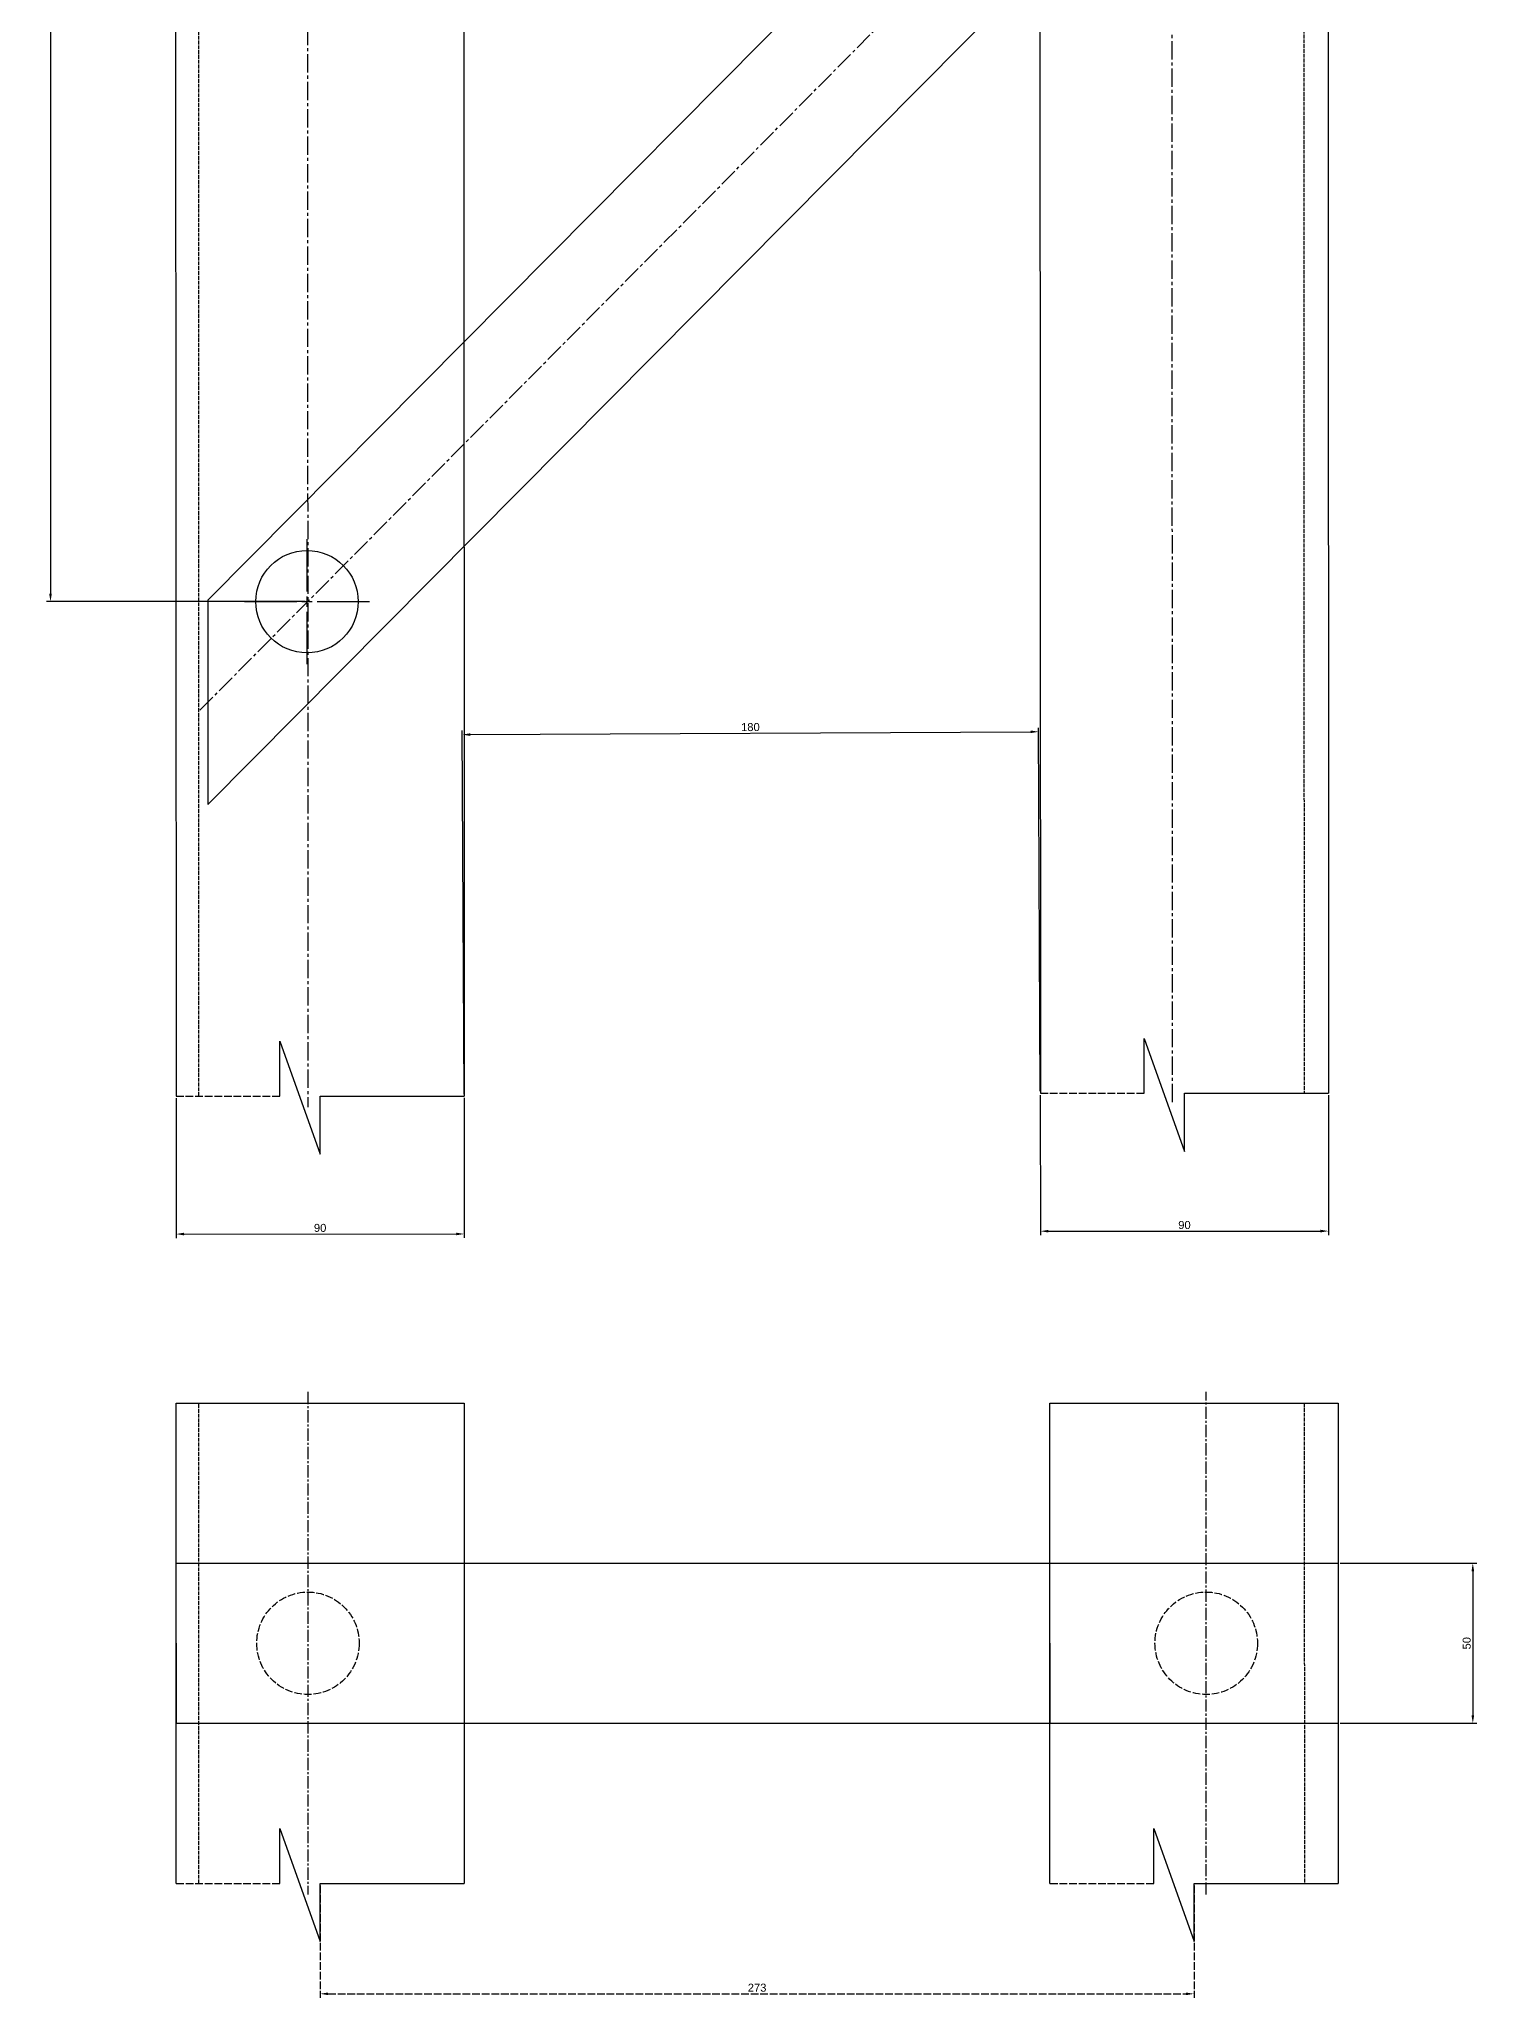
# Model space of a CAD drawing. Header units: millimetres. Extents: x 4013 to 7210, y 1655 to 5494.
# Drawn here: x 5442 to 5891, y 3231 to 3842 of the extents above; entities that cross this region are included whole.
import ezdxf

# ---------------------------------------------------------------- set-up
doc = ezdxf.new("R2010")
doc.units = ezdxf.units.MM
doc.linetypes.add('ACAD_ISO02W100', pattern=[15, 12, -3])
doc.linetypes.add('CENTER2', pattern=[28.575, 19.05, -3.175, 3.175, -3.175])
doc.styles.get("Standard").update_dxf_attribs({"font": 'arial.ttf'})
doc.dimstyles.new('ISO-25', dxfattribs={"dimtxt": 2.5, "dimasz": 2.5, "dimexe": 1.25, "dimexo": 0.625, "dimtad": 1, "dimtxsty": 'Standard', "dimcen": 2.5, "dimadec": 0, "dimazin": 0, "dimtfac": 1, "dimtmove": 0, "dimatfit": 3, "dimfxl": 1, "dimarcsym": 0})

# ---------------------------------------------------------------- blocks, each defined once
blk = doc.blocks.new('*U98')
at = {"color": 0, "linetype": 'CENTER2', "ltscale": 0.3, "transparency": 16777216}
blk.add_line((-0.24, 627.38), (0.24, -627.38), dxfattribs=at)
blk = doc.blocks.new('*D149')
at = {"color": 0, "lineweight": -2, "ltscale": 0.2, "transparency": 16777216}
for p, q in [((5484.94, 3511.57), (5484.96, 3467.83)), ((5574.94, 3511.61), (5574.96, 3467.87)), ((5487.46, 3469.08), (5572.46, 3469.12))]:
    blk.add_line(p, q, dxfattribs=at)
at = {"color": 0, "ltscale": 0.2, "transparency": 16777216}
for points in [[(5487.46, 3469.5), (5487.46, 3468.67), (5484.96, 3469.08)], [(5572.46, 3469.53), (5572.46, 3468.7), (5574.96, 3469.12)]]:
    blk.add_solid(points, dxfattribs=at)
at = {"layer": 'DEFPOINTS', "color": 0, "ltscale": 0.2, "transparency": 16777216}
for p in [(5484.94, 3512.2), (5574.94, 3512.23), (5574.96, 3469.12)]:
    blk.add_point(p, dxfattribs=at)
at = {"color": 0, "ltscale": 0.2, "transparency": 16777216, "insert": (5529.96, 3471), "char_height": 2.5, "attachment_point": 5, "rotation": 0.0221}
blk.add_mtext('90', dxfattribs=at)
blk = doc.blocks.new('*U99')
at = {"color": 0, "linetype": 'CENTER2', "ltscale": 0.3, "transparency": 16777216}
blk.add_line((-0.29, 751.07), (0.24, -626.93), dxfattribs=at)
blk = doc.blocks.new('*D150')
at = {"color": 0, "lineweight": -2, "ltscale": 0.2, "transparency": 16777216}
for p, q in [((5754.94, 3512.47), (5754.96, 3468.73)), ((5844.94, 3512.51), (5844.96, 3468.77)), ((5757.46, 3469.98), (5842.46, 3470.02))]:
    blk.add_line(p, q, dxfattribs=at)
at = {"color": 0, "ltscale": 0.2, "transparency": 16777216}
for points in [[(5757.46, 3470.4), (5757.46, 3469.57), (5754.96, 3469.98)], [(5842.46, 3470.43), (5842.46, 3469.6), (5844.96, 3470.02)]]:
    blk.add_solid(points, dxfattribs=at)
at = {"layer": 'DEFPOINTS', "color": 0, "ltscale": 0.2, "transparency": 16777216}
for p in [(5754.94, 3513.1), (5844.94, 3513.13), (5844.96, 3470.02)]:
    blk.add_point(p, dxfattribs=at)
at = {"color": 0, "ltscale": 0.2, "transparency": 16777216, "insert": (5799.96, 3471.9), "char_height": 2.5, "attachment_point": 5, "rotation": 0.0221}
blk.add_mtext('90', dxfattribs=at)
blk = doc.blocks.new('*D130')
at = {"color": 0, "linetype": 'ACAD_ISO02W100', "lineweight": -2, "ltscale": 0.2, "transparency": 16777216}
for p, q in [((5529.96, 3265.64), (5529.96, 3230.5)), ((5802.96, 3265.64), (5802.96, 3230.5)), ((5532.46, 3231.75), (5800.46, 3231.75))]:
    blk.add_line(p, q, dxfattribs=at)
at = {"color": 0, "linetype": 'ACAD_ISO02W100', "ltscale": 0.2, "transparency": 16777216}
for points in [[(5532.46, 3232.17), (5532.46, 3231.34), (5529.96, 3231.75)], [(5800.46, 3232.17), (5800.46, 3231.34), (5802.96, 3231.75)]]:
    blk.add_solid(points, dxfattribs=at)
at = {"layer": 'DEFPOINTS', "color": 0, "linetype": 'ACAD_ISO02W100', "ltscale": 0.2, "transparency": 16777216}
for p in [(5529.96, 3266.26), (5802.96, 3266.26), (5802.96, 3231.75)]:
    blk.add_point(p, dxfattribs=at)
at = {"color": 0, "linetype": 'ACAD_ISO02W100', "ltscale": 0.2, "transparency": 16777216, "insert": (5666.46, 3233.65), "char_height": 2.5, "attachment_point": 5}
blk.add_mtext('273', dxfattribs=at)
blk = doc.blocks.new('*U102')
at = {"color": 0, "linetype": 'CENTER2', "ltscale": 0.2, "transparency": 16777216}
blk.add_line((0, 78.5), (0, -78.5), dxfattribs=at)
blk = doc.blocks.new('*U103')
at = {"color": 0, "linetype": 'CENTER2', "ltscale": 0.2, "transparency": 16777216}
blk.add_line((0, -78.5), (0, 78.5), dxfattribs=at)
blk = doc.blocks.new('*D151')
at = {"color": 0, "lineweight": -2, "ltscale": 0.2, "transparency": 16777216}
for p, q in [((5848.58, 3366.26), (5891.29, 3366.26)), ((5890.04, 3363.76), (5890.04, 3318.76)), ((5848.58, 3316.26), (5891.29, 3316.26))]:
    blk.add_line(p, q, dxfattribs=at)
at = {"color": 0, "ltscale": 0.2, "transparency": 16777216}
for points in [[(5889.63, 3363.76), (5890.46, 3363.76), (5890.04, 3366.26)], [(5889.63, 3318.76), (5890.46, 3318.76), (5890.04, 3316.26)]]:
    blk.add_solid(points, dxfattribs=at)
at = {"layer": 'DEFPOINTS', "color": 0, "ltscale": 0.2, "transparency": 16777216}
for p in [(5847.96, 3366.26), (5847.96, 3316.26), (5890.04, 3316.26)]:
    blk.add_point(p, dxfattribs=at)
at = {"color": 0, "ltscale": 0.2, "transparency": 16777216, "insert": (5888.14, 3341.26), "char_height": 2.5, "attachment_point": 5, "rotation": 90}
blk.add_mtext('50', dxfattribs=at)
blk = doc.blocks.new('*U108')
at = {"color": 0, "linetype": 'CENTER2', "transparency": 16777216}
for p, q in [((0, 3.2), (0, 19.5)), ((-19.5, 0), (-3.2, 0)), ((3.2, 0), (19.5, 0)), ((0, -19.5), (0, -3.2))]:
    blk.add_line(p, q, dxfattribs=at)
at = {"color": 0, "linetype": 'Continuous', "transparency": 16777216}
for p, q in [((-1.6, 0), (1.6, 0)), ((0, -1.6), (0, 1.6))]:
    blk.add_line(p, q, dxfattribs=at)
blk = doc.blocks.new('*U101')
at = {"color": 0, "linetype": 'CENTER2', "ltscale": 0.3, "transparency": 16777216}
blk.add_line((-161.19, -162.48), (161.19, 162.48), dxfattribs=at)
blk = doc.blocks.new('*D152')
at = {"color": 0, "lineweight": -2, "ltscale": 0.2, "transparency": 16777216}
for p, q in [((5525.25, 4212.64), (5444.49, 4212.64)), ((5445.74, 4210.14), (5445.74, 3669.14)), ((5525.25, 3666.64), (5444.49, 3666.64))]:
    blk.add_line(p, q, dxfattribs=at)
at = {"color": 0, "ltscale": 0.2, "transparency": 16777216}
for points in [[(5445.32, 4210.14), (5446.15, 4210.14), (5445.74, 4212.64)], [(5445.32, 3669.14), (5446.15, 3669.14), (5445.74, 3666.64)]]:
    blk.add_solid(points, dxfattribs=at)
at = {"layer": 'DEFPOINTS', "color": 0, "ltscale": 0.2, "transparency": 16777216}
for p in [(5525.87, 4212.64), (5445.74, 3666.64), (5525.87, 3666.64)]:
    blk.add_point(p, dxfattribs=at)
at = {"color": 0, "ltscale": 0.2, "transparency": 16777216, "insert": (5443.84, 3939.64), "char_height": 2.5, "attachment_point": 5, "rotation": 90}
blk.add_mtext('546', dxfattribs=at)
blk = doc.blocks.new('*D153')
at = {"color": 0, "lineweight": -2, "ltscale": 0.2, "transparency": 16777216}
for p, q in [((5574.94, 3512.82), (5574.37, 3626.34)), ((5576.88, 3625.1), (5751.88, 3625.98)), ((5754.94, 3513.72), (5754.37, 3627.24))]:
    blk.add_line(p, q, dxfattribs=at)
at = {"color": 0, "ltscale": 0.2, "transparency": 16777216}
for points in [[(5576.88, 3625.52), (5576.88, 3624.69), (5574.38, 3625.09)], [(5751.88, 3626.4), (5751.88, 3625.56), (5754.38, 3625.99)]]:
    blk.add_solid(points, dxfattribs=at)
at = {"layer": 'DEFPOINTS', "color": 0, "ltscale": 0.2, "transparency": 16777216}
for p in [(5754.38, 3625.99), (5574.94, 3512.2), (5754.94, 3513.1)]:
    blk.add_point(p, dxfattribs=at)
at = {"color": 0, "ltscale": 0.2, "transparency": 16777216, "insert": (5664.37, 3627.44), "char_height": 2.5, "attachment_point": 5, "rotation": 0.28655}
blk.add_mtext('180', dxfattribs=at)

msp = doc.modelspace()

# ---------------------------------------------------------------- linework, layer by layer
at = {"linetype": 'ACAD_ISO02W100', "ltscale": 0.1}
for p, q in [((5492.117, 3512.197), (5492.117, 4905.79)), ((5836.805, 4905.787), (5837.342, 3513.098)), ((5492.117, 3266.261), (5492.117, 3416.261)), ((5837.379, 3416.261), (5837.437, 3266.261))]:
    msp.add_line(p, q, dxfattribs=at)
at = {"ltscale": 0.2}
for p, q in [((5574.405, 4905.79), (5574.942, 3512.197)), ((5844.405, 4905.79), (5844.942, 3513.098)), ((5484.517, 4614.109), (5484.942, 3512.197)), ((5754.517, 4614.109), (5754.942, 3513.098)), ((5494.883, 3667.138), (5796.519, 3971.178)), ((5494.907, 3603.269), (5828.176, 3939.194)), ((5494.883, 3667.138), (5494.883, 3603.269)), ((5525.872, 3666.428), (5526.083, 3666.64)), ((5526.083, 3666.638), (5525.872, 3666.428)), ((5517.39, 3512.197), (5517.39, 3529.3)), ((5517.39, 3529.3), (5529.942, 3494.005)), ((5787.39, 3513.098), (5787.39, 3530.201)), ((5787.39, 3530.201), (5799.942, 3494.905)), ((5529.942, 3508.697), (5529.942, 3512.197)), ((5529.942, 3512.197), (5529.942, 3512.197)), ((5529.942, 3512.197), (5574.942, 3512.197)), ((5799.942, 3509.598), (5799.942, 3513.098)), ((5799.942, 3513.098), (5799.942, 3513.098)), ((5799.942, 3513.098), (5844.942, 3513.098)), ((5529.942, 3494.005), (5529.942, 3508.697)), ((5799.942, 3494.905), (5799.942, 3509.598)), ((5484.959, 3416.261), (5574.959, 3416.261)), ((5484.959, 3266.261), (5484.959, 3416.261)), ((5574.959, 3416.261), (5574.959, 3266.261)), ((5757.959, 3416.261), (5847.959, 3416.261)), ((5757.959, 3266.261), (5757.959, 3416.261)), ((5847.959, 3416.261), (5847.959, 3266.261)), ((5484.959, 3341.261), (5484.959, 3366.261)), ((5484.959, 3366.261), (5847.959, 3366.261)), ((5757.959, 3341.261), (5757.959, 3366.261)), ((5484.959, 3341.261), (5484.959, 3316.261)), ((5757.959, 3341.261), (5757.959, 3316.261)), ((5484.959, 3316.261), (5847.959, 3316.261)), ((5517.407, 3266.261), (5517.407, 3283.365)), ((5517.407, 3283.365), (5529.959, 3248.069)), ((5790.407, 3266.261), (5790.407, 3283.365)), ((5790.407, 3283.365), (5802.959, 3248.069)), ((5529.959, 3262.761), (5529.959, 3266.261)), ((5529.959, 3266.261), (5529.959, 3266.261)), ((5529.959, 3266.261), (5574.959, 3266.261)), ((5529.959, 3248.069), (5529.959, 3262.761)), ((5802.959, 3262.761), (5802.959, 3266.261)), ((5802.959, 3266.261), (5847.959, 3266.261)), ((5802.959, 3248.069), (5802.959, 3262.761))]:
    msp.add_line(p, q, dxfattribs=at)
at = {"linetype": 'ACAD_ISO02W100', "ltscale": 0.2}
for p, q in [((5484.942, 3512.197), (5517.39, 3512.197)), ((5754.942, 3513.098), (5787.39, 3513.098)), ((5484.959, 3266.261), (5517.407, 3266.261)), ((5757.959, 3266.261), (5790.407, 3266.261))]:
    msp.add_line(p, q, dxfattribs=at)
at = {"ltscale": 0.2}
msp.add_circle((5525.872, 3666.638), 16, dxfattribs=at)
at = {"linetype": 'ACAD_ISO02W100', "ltscale": 0.2}
for centre in [(5526.159, 3341.261), (5806.759, 3341.261)]:
    msp.add_circle(centre, 16, dxfattribs=at)

# ---------------------------------------------------------------- block references
at = {"linetype": 'CENTER2', "ltscale": 0.3}
for name, p in [('*U99', (5795.901, 4136.523)), ('*U98', (5525.902, 4136.073)), ('*U101', (5653.621, 3795.195))]:
    msp.add_blockref(name, p, dxfattribs=at)
at = {"linetype": 'CENTER2'}
msp.add_blockref('*U108', (5525.872, 3666.638), dxfattribs=at)
at = {"linetype": 'CENTER2', "ltscale": 0.2}
for name, p in [('*U102', (5526.159, 3341.261)), ('*U103', (5806.759, 3341.261))]:
    msp.add_blockref(name, p, dxfattribs=at)

# ---------------------------------------------------------------- dimensions: what is measured, and where the dimension line sits
at = {"ltscale": 0.2}
for base, p1, p2, picture, middle in [((5445.738, 3666.638), (5525.872, 4212.638), (5525.872, 3666.638), '*D152', (5443.836, 3939.638)), ((5890.045, 3316.261), (5847.959, 3366.261), (5847.959, 3316.261), '*D151', (5888.143, 3341.261))]:
    dim = msp.add_linear_dim(base=base, p1=p1, p2=p2, angle=90, dimstyle='ISO-25', dxfattribs=at)
    dim.commit()
    dim.dimension.update_dxf_attribs({"geometry": picture, "text_midpoint": middle})
for p1, p2, distance, picture, middle in [((5574.942, 3512.197), (5754.942, 3513.098), 112.895, '*D153', (5664.368, 3627.442)), ((5484.942, 3512.197), (5574.942, 3512.232), -43.116, '*D149', (5529.958, 3471)), ((5754.942, 3513.098), (5844.942, 3513.132), -43.116, '*D150', (5799.958, 3471.9))]:
    dim = msp.add_aligned_dim(p1=p1, p2=p2, distance=distance, dimstyle='ISO-25', dxfattribs=at)
    dim.commit()
    dim.dimension.update_dxf_attribs({"geometry": picture, "text_midpoint": middle})
at = {"linetype": 'ACAD_ISO02W100', "ltscale": 0.2}
dim = msp.add_linear_dim(base=(5802.959, 3231.752), p1=(5529.959, 3266.261), p2=(5802.959, 3266.261), dimstyle='ISO-25', dxfattribs=at)
dim.commit()
dim.dimension.update_dxf_attribs({"geometry": '*D130', "text_midpoint": (5666.459, 3233.654)})

doc.saveas('drawing.dxf')
